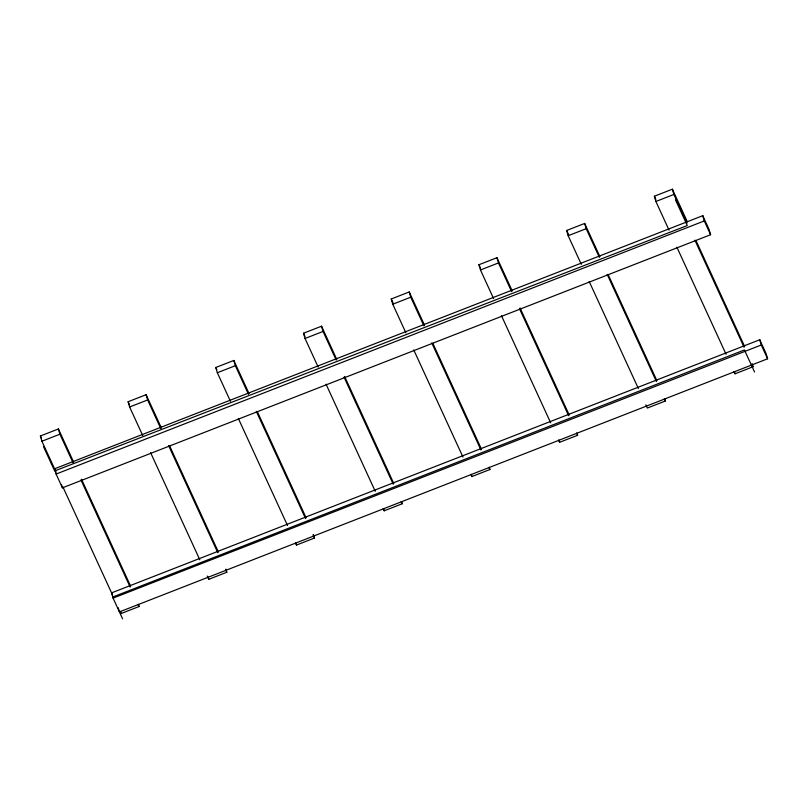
<?xml version="1.0" encoding="UTF-8"?>
<svg xmlns="http://www.w3.org/2000/svg" width="808" height="808" viewBox="0 0 808 808"><rect width="100%" height="100%" fill="white"/><g stroke="black" fill="none" stroke-linecap="round" stroke-linejoin="round"><path stroke-width="1.21" d="M56.116 472.135L41.915 441.239L40.4 435.987L58.408 428.957L73.649 462.136M142.774 435.603L129.623 406.979L128.108 401.728L146.117 394.698L161.358 427.886M230.482 401.354L217.332 372.73L215.817 367.478L233.825 360.449L249.066 393.637M318.19 367.105L305.04 338.481L303.525 333.229L321.534 326.2L336.774 359.378M405.909 332.856L392.759 304.232L391.244 298.98L409.242 291.951L424.483 325.129M493.617 298.606L480.467 269.973L478.952 264.731L496.95 257.691L512.201 290.88M581.326 264.347L568.175 235.724L566.66 230.472L584.669 223.442L599.91 256.631M669.034 230.098L655.884 201.475L654.369 196.223L672.377 189.193L687.093 221.241M41.915 441.239L59.923 434.199L58.408 428.957M129.623 406.979L147.632 399.95L146.117 394.698M217.332 372.73L235.34 365.701L233.825 360.449M305.04 338.481L323.049 331.452L321.534 326.2M392.759 304.232L410.757 297.203L409.242 291.951M480.467 269.973L498.465 262.943L496.95 257.691M568.175 235.724L586.184 228.694L584.669 223.442M655.884 201.475L673.892 194.445L672.377 189.193M702.758 215.686L54.58 468.802L56.095 474.054L62.428 487.84L710.606 234.724L709.091 229.472L702.758 215.686L704.273 220.938L710.606 234.724M56.095 474.054L704.273 220.938M759.752 339.764L111.575 592.88L113.09 598.132L761.267 345.006L759.752 339.764L766.085 353.55L767.6 358.792L119.422 611.909L118.21 607.717M120.079 611.404L121.069 613.555L139.077 606.525L138.471 604.424M207.303 576.074L208.787 579.306L226.785 572.276L225.876 569.125M295.506 542.895L296.496 545.057L314.494 538.027L313.585 534.876M383.214 508.646L384.204 510.797L402.202 503.768L401.596 501.667M470.923 474.397L471.912 476.548L489.921 469.519L489.315 467.418M558.631 440.148L559.621 442.299L577.629 435.27L577.023 433.169M664.731 398.92L665.337 401.021L647.329 408.05L645.845 404.818M734.048 371.64L735.038 373.801L753.046 366.761L752.137 363.62M761.267 345.006L767.6 358.792M695.991 240.602L744.602 346.44M673.892 194.445L687.042 223.069M694.89 240.158L744.087 347.258M752.056 364.61L753.046 366.761M675.407 199.697L687.275 225.543L54.671 470.953L43.43 446.481M754.561 372.013L744.431 349.955L112.615 597.092L122.584 618.807M654.369 196.223L655.854 199.455M676.882 247.187L726.079 354.288M608.283 274.861L656.894 380.689M586.184 228.694L599.324 257.318M607.182 274.407L656.379 381.507M664.348 398.859L665.337 401.021M566.66 230.472L568.64 234.785M589.173 281.447L638.37 388.537M520.049 307.969L569.185 414.938M498.465 262.943L511.615 291.577M519.473 308.666L568.66 415.756M576.639 433.118L577.629 435.27M478.952 264.731L480.437 267.963M501.465 315.696L550.662 422.786M432.856 343.36L481.477 449.187M410.757 297.203L423.907 325.826M431.755 342.915L480.952 450.006M488.931 467.367L489.921 469.519M391.244 298.98L393.223 303.283M413.757 349.945L462.954 457.035M344.632 376.467L393.769 483.447M323.049 331.452L336.199 360.075M344.046 377.164L393.244 484.265M401.212 501.616L402.202 503.768M303.525 333.229L305.01 336.461M326.048 384.194L375.235 491.294M257.439 411.858L306.06 517.696M235.34 365.701L248.49 394.324M256.338 411.413L305.535 518.514M313.009 534.795L314.494 538.027M215.817 367.478L216.807 369.64M238.33 418.443L287.527 525.543M169.731 446.117L218.342 551.945M147.632 399.95L160.782 428.573M168.63 445.663L217.827 552.763M225.796 570.115L226.785 572.276M128.108 401.728L129.593 404.959M150.621 452.702L199.818 559.793M81.497 479.225L130.633 586.194M59.923 434.199L73.073 462.832M80.921 479.922L130.118 587.012M138.087 604.374L139.077 606.525M40.4 435.987L41.39 438.138M62.913 486.951L112.635 595.183M734.432 371.7L735.038 373.801M559.015 440.198L559.621 442.299M471.306 474.447L471.912 476.548M383.598 508.707L384.204 510.797M295.89 542.956L296.496 545.057M208.171 577.205L208.787 579.306M120.463 611.454L121.069 613.555M61.519 484.689L62.428 487.84"/></g></svg>
